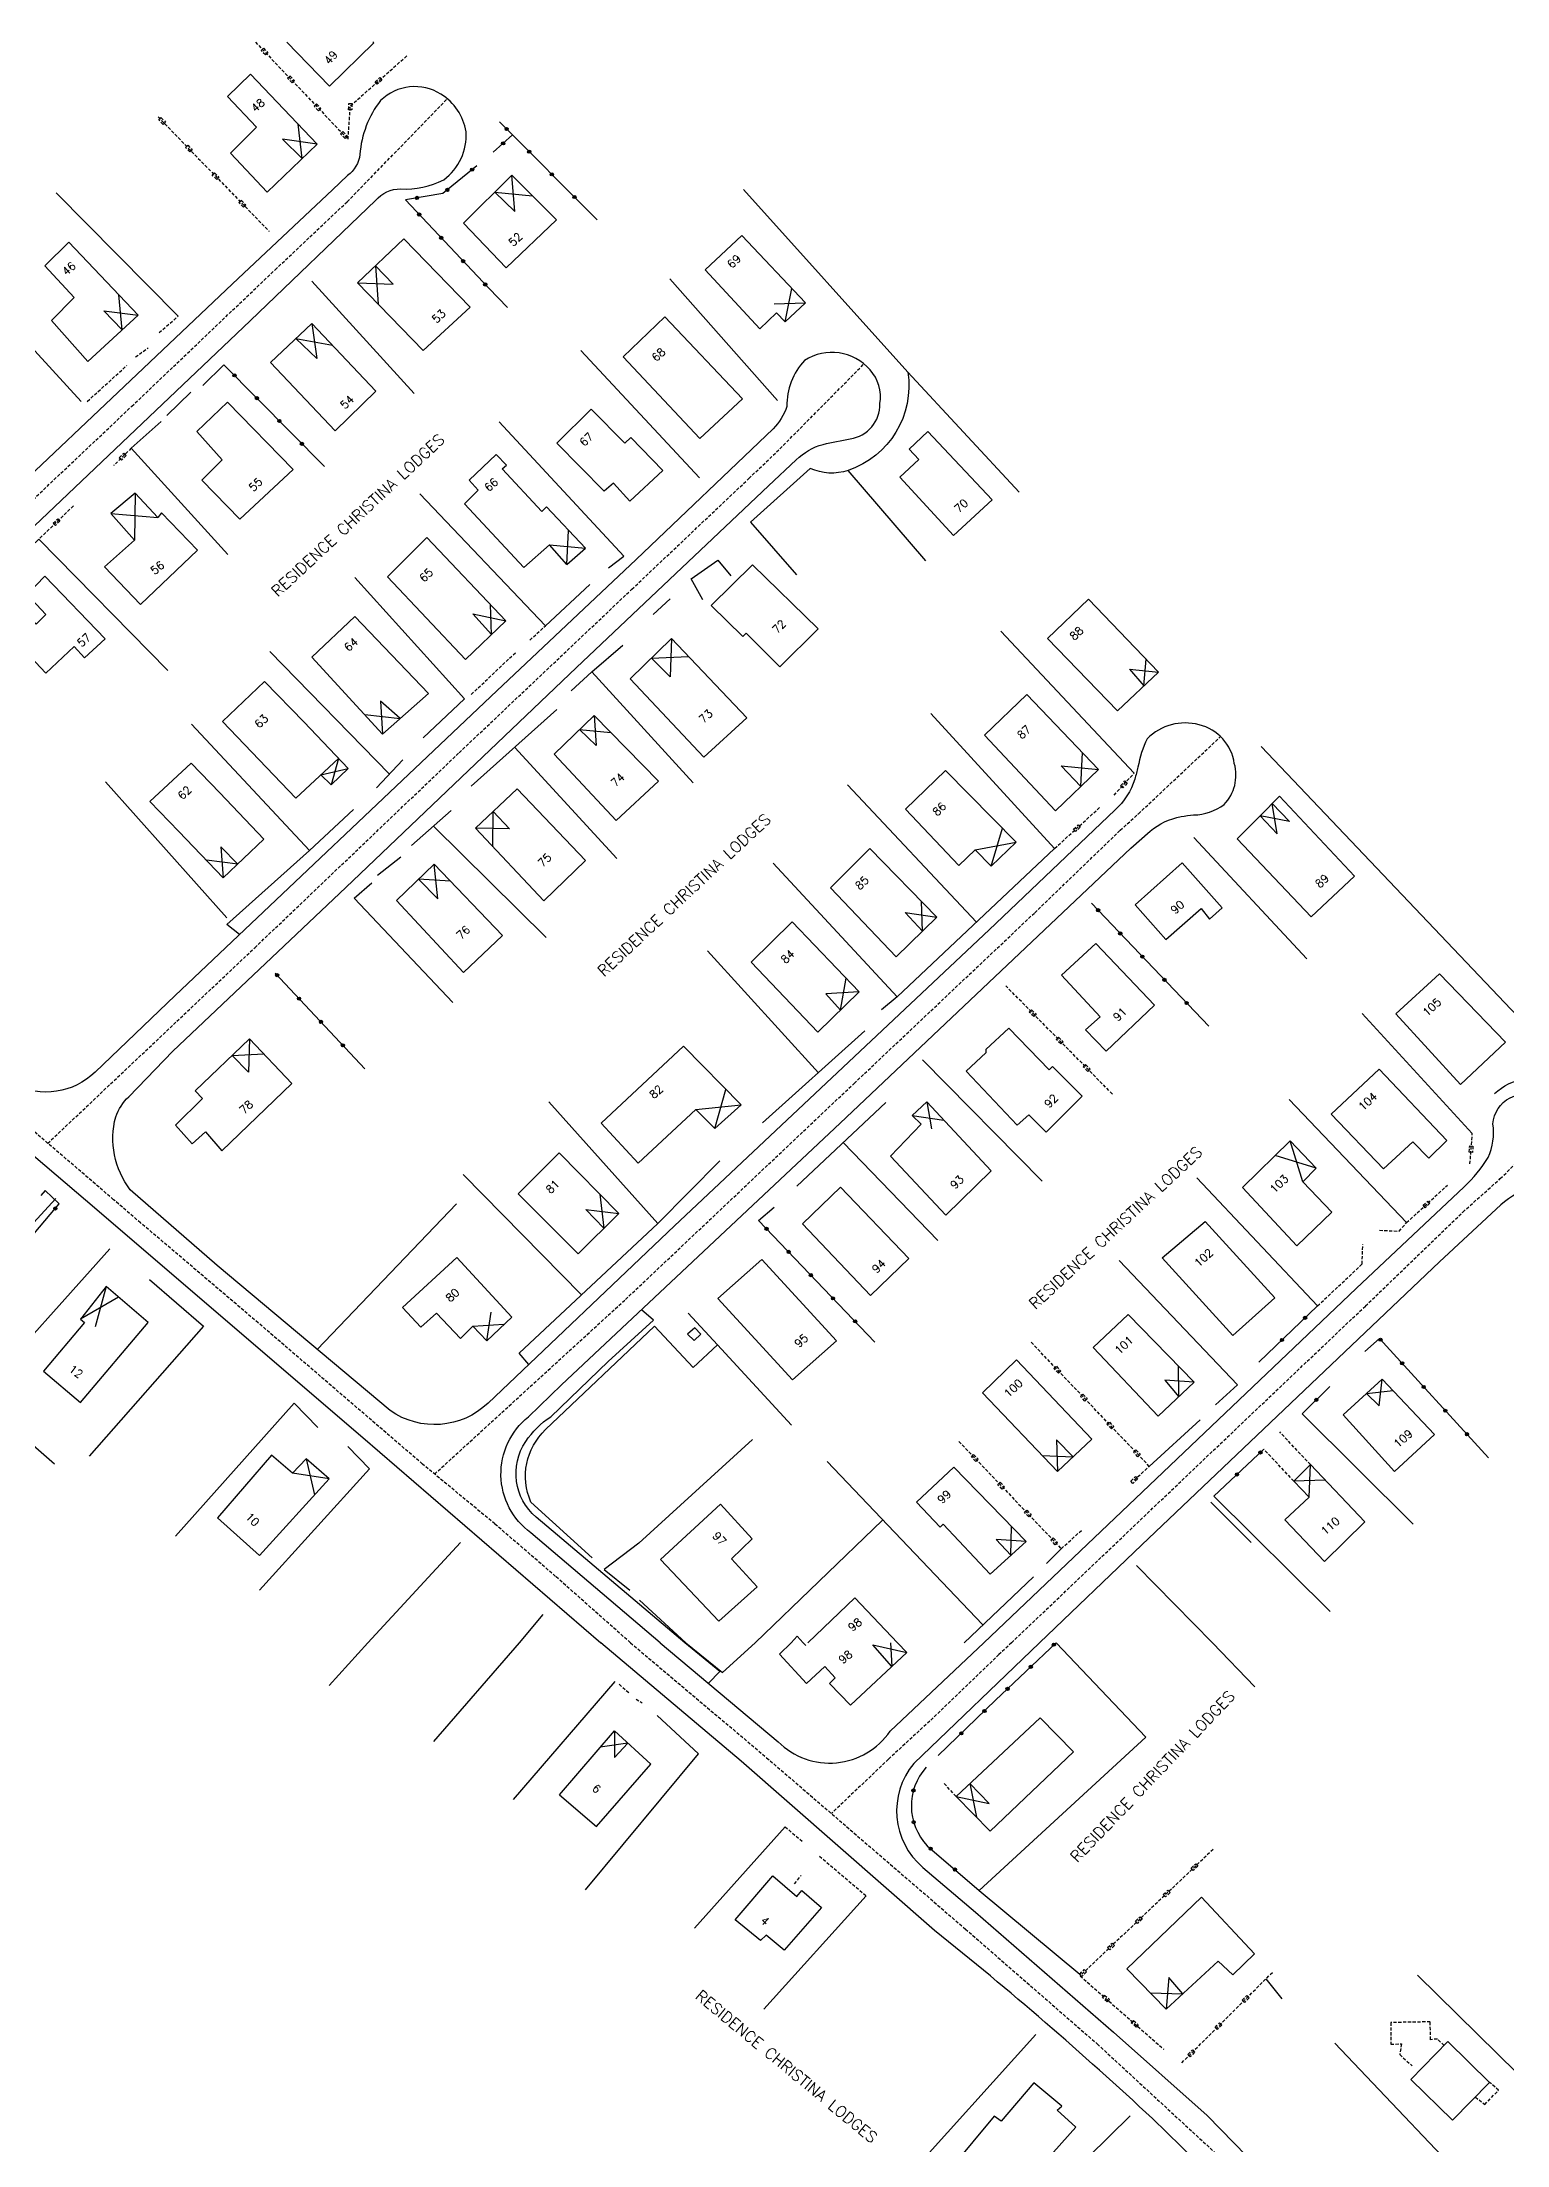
# Model space of a CAD drawing. Header units: millimetres. Extents: x 123000 to 124000, y 124000 to 125000.
# Drawn here: x 123600.3 to 123829, y 124671.6 to 125000 of the extents above; entities that cross this region are included whole.
import ezdxf
from ezdxf.enums import TextEntityAlignment as Align

# ---------------------------------------------------------------- set-up
doc = ezdxf.new("R2010")
doc.units = ezdxf.units.MM
doc.linetypes.add('DASHED', pattern=[0.75, 0.5, -0.25])
for name, color, linetype in [('w0001', 6, 'DASHED'), ('w0008', 7, 'CONTINUOUS'), ('w0100', 7, 'CONTINUOUS'), ('w0112', 1, 'DASHED'), ('W0310', 3, 'CONTINUOUS'), ('w0322', 7, 'CONTINUOUS'), ('w0989', 7, 'CONTINUOUS'), ('w0991', 7, 'CONTINUOUS')]:
    doc.layers.add(name, color=color, linetype=linetype)
doc.styles.get("Standard").update_dxf_attribs({"font": 'romans.shx', "width": 0.85})

msp = doc.modelspace()

# ---------------------------------------------------------------- linework, layer by layer
at = {"layer": 'w0001'}
for points in [[(123544.25, 124876.65), (123585.3, 124915.66), (123614.34, 124943.11), (123636.7, 124964.43), (123647.97, 124975.05), (123663.6, 124991.14)], [(123601.23, 124828.01), (123633.53, 124858.54), (123665.44, 124889.01), (123692.4, 124914.54), (123710.66, 124931.83), (123715.51, 124936.47), (123728.63, 124949.73)], [(123692.17, 124750), (123680.49, 124760.37), (123671.02, 124768.55), (123659.71, 124777.91), (123634.09, 124799.94), (123615.71, 124815.58), (123611.5, 124819.2), (123579.95, 124846.27), (123552.1, 124869.97), (123524.93, 124893.1), (123511.24, 124905.31), (123500, 124914.31)], [(123661.6, 124776.34), (123691.4, 124803.61), (123727.08, 124837.35), (123755.28, 124864.01), (123768.62, 124876.89), (123771.47, 124879.47), (123784.3, 124891.52)], [(123827.96, 124822.49), (123839.09, 124833.41)], [(123751.66, 124750), (123761.98, 124759.84), (123782.61, 124779.5), (123806.91, 124802.6), (123822.11, 124817.27), (123827.96, 124822.49)], [(123692.17, 124750), (123695.01, 124747.61), (123713.43, 124732.05), (123744.46, 124705.29), (123765.05, 124687.33), (123784.16, 124669.68), (123807.3, 124646.63), (123814.94, 124639.43)], [(123751.66, 124750), (123749.7, 124748.14), (123738.89, 124737.76), (123732.44, 124731.8), (123723.55, 124723.32)]]:
    msp.add_lwpolyline(points, dxfattribs=at)
at = {"layer": 'w0008'}
for points in [[(123630.08, 124962.23), (123579.39, 124914.26), (123551.13, 124887.64, -0.339452), (123536.01, 124887.59), (123530.88, 124892), (123514.42, 124905.79, -0.242707), (123507.58, 124917.22, -0.230848), (123510.49, 124923.9), (123533.05, 124956.22), (123564.86, 125000)], [(123608.61, 124839.1, -0.318443), (123595.95, 124837.2, -0.096982), (123591.71, 124840.2), (123572.72, 124856.08), (123560.85, 124866.16, -0.393112), (123558.51, 124885.93), (123592.75, 124918.41), (123632.81, 124956.46), (123652.44, 124975.28, -0.236722), (123656.3, 124977.06, 0.131434), (123663.03, 124978.49, 0.256132), (123666.52, 124986, 0.214267), (123662.6, 124991.87, 0.346481), (123653.18, 124990.86, 0.149148), (123649.95, 124982.46, -0.206482), (123648.02, 124979.14), (123645.69, 124976.93), (123630.08, 124962.23)], [(123611.83, 124832.13, -0.114597), (123613.87, 124835.28), (123620.77, 124842.37), (123647.74, 124867.96), (123683.78, 124902.3), (123713.74, 124930.68), (123718.07, 124934.74, -0.131908), (123722.24, 124937.17, -0.020517), (123726.5, 124938.02, 0.37608), (123731.11, 124943.53, 0.227866), (123729.58, 124948.82, 0.369673), (123719.36, 124950.28, 0.193603), (123716.6, 124943.08, -0.118052), (123714.44, 124939.61)], [(123780.08, 124879.29, 0.151255), (123784.84, 124880.9, 0.265553), (123786.44, 124887.32, 0.306118), (123780.95, 124893.37, 0.270736), (123772.84, 124891.19, 0.065494), (123771.39, 124886.76, 0.045821)], [(123771.39, 124886.76, -0.010463), (123770.91, 124884.89, -0.135454), (123767.79, 124880.03)], [(123696.83, 124750), (123676.65, 124767.16, -0.495243), (123676.26, 124785.27), (123681.43, 124790.28), (123724.92, 124831.16), (123770.29, 124874.12), (123773.28, 124876.73, -0.133367), (123778.14, 124879.02, -0.03118), (123780.08, 124879.29, 0.034841)], [(123747.32, 124750), (123805.46, 124805.35), (123822.3, 124821.21, 0.073296), (123826.04, 124825.81, 0.144164), (123826.81, 124831.02, -0.262086), (123829.47, 124835.11, -0.17772), (123835.71, 124835.62, -0.238796), (123840.88, 124830.3, -0.243439), (123839.6, 124824.02, -0.262714), (123837.04, 124821.87, -0.01233), (123833.26, 124821.36, 0.096971), (123828.03, 124818.37), (123818.46, 124809.48), (123771.98, 124765.3), (123756.04, 124750)], [(123669.97, 124787.42, -0.35635), (123654.65, 124786.25), (123627.67, 124808.93), (123614.09, 124820.75, -0.229633), (123611.83, 124832.13, -0.259702)], [(123700.65, 124750), (123680.78, 124766.81), (123677.47, 124769.62, -0.382517), (123675.83, 124781.42, -0.099463), (123679.75, 124785.3), (123688.72, 124793.92), (123695.8, 124800.39), (123693.9, 124802)], [(123709.19, 124539.1), (123738.55, 124568.71), (123802.45, 124632.35, 0.275899), (123804.62, 124643.54, 0.084796), (123801.88, 124647.92), (123789.32, 124660.39), (123773.67, 124675.67, 0.018553), (123739.66, 124705.07), (123709.44, 124731.49), (123687.53, 124750)], [(123696.83, 124750), (123715.24, 124734.52, 0.469826), (123732.7, 124736.18), (123747.32, 124750)], [(123756.04, 124750), (123736.42, 124731.15, 0.413769), (123737.84, 124714.9), (123746.04, 124707.9), (123767.58, 124689.19), (123782.19, 124676.14), (123798.74, 124659.21), (123805.99, 124652.09, 0.399994), (123824.05, 124652.92), (123852.74, 124680.79), (123881.76, 124710.19), (123922.11, 124750)]]:
    msp.add_lwpolyline(points, format="xyb", dxfattribs=at)
for points in [[(123714.44, 124939.61), (123693.08, 124919.17), (123671.32, 124898.66), (123621.1, 124851.1), (123608.61, 124839.1)], [(123500, 124910.39), (123544.68, 124872.37), (123607.14, 124819.17), (123650.41, 124782.03), (123687.53, 124750)], [(123767.79, 124880.03), (123748.17, 124861.36), (123699.07, 124815.11), (123669.97, 124787.42)], [(123631.14, 124860.61), (123629.18, 124862.16), (123642.08, 124873.71)], [(123733.83, 124850.86), (123758.39, 124874.05)], [(123676.31, 124793.45), (123674.8, 124795.25), (123696.44, 124815.48)], [(123704.36, 124743.67), (123706.11, 124745.51), (123700.65, 124750)], [(123746.62, 124711.31), (123762.3, 124698.25)]]:
    msp.add_lwpolyline(points, dxfattribs=at)
at = {"layer": 'w0100'}
for points in [[(123638.54, 125000), (123645.19, 124993.13), (123652.12, 124999.86), (123651.98, 125000)], [(123643.28, 124984.06), (123632.89, 124995.01), (123629.3, 124991.48), (123633.83, 124986.7), (123629.74, 124982.67), (123635.47, 124976.57), (123643.28, 124984.06), (123637.86, 124984.81), (123640.93, 124981.81), (123640.33, 124987.16)], [(123672.78, 124964.72), (123680.66, 124972.23), (123673.67, 124979.22), (123666.14, 124971.7), (123672.78, 124964.72)], [(123674.11, 124973.56), (123671.01, 124976.57), (123676.9, 124975.99)], [(123674.11, 124973.56), (123673.67, 124979.22)], [(123607.5, 124950.11), (123615.33, 124957.37), (123604.52, 124968.77), (123600.79, 124965.03), (123605.33, 124960.09), (123601.8, 124956.51), (123607.5, 124950.11)], [(123659.82, 124951.85), (123667.17, 124958.57), (123656.81, 124969.28), (123649.55, 124962.38), (123659.82, 124951.85)], [(123714.99, 124957.71), (123712.35, 124955.21), (123703.85, 124964.42), (123709.56, 124969.79)], [(123719.51, 124959.27), (123709.56, 124969.79)], [(123649.55, 124962.38), (123655.13, 124962.2), (123652.36, 124965.05), (123652.78, 124959.06)], [(123612.84, 124955.06), (123612.33, 124960.53)], [(123716.34, 124956.28), (123717.37, 124961.53)], [(123612.84, 124955.06), (123609.97, 124958.02), (123615.33, 124957.37)], [(123691.04, 124950.85), (123697.52, 124957.1)], [(123709.65, 124944.26), (123697.52, 124957.1)], [(123714.6, 124959.09), (123719.51, 124959.27)], [(123716.34, 124956.28), (123714.99, 124957.71)], [(123716.34, 124956.28), (123719.51, 124959.27)], [(123646.08, 124939.26), (123652.45, 124945.45), (123642.45, 124956.06), (123635.99, 124949.96), (123646.08, 124939.26)], [(123642.45, 124956.06), (123643.25, 124950.58), (123639.94, 124953.7), (123645.67, 124952.65)], [(123703, 124938.1), (123691.04, 124950.85)], [(123631.2, 124925.46), (123639.53, 124933.25), (123629.26, 124943.77), (123624.48, 124939.17), (123628.46, 124934.75), (123625.27, 124931.57), (123631.2, 124925.46)], [(123703, 124938.1), (123709.65, 124944.26)], [(123689.51, 124931.09), (123688.1, 124929.84), (123680.69, 124937.35), (123686.03, 124942.68), (123691.32, 124937.35), (123692.24, 124938.22)], [(123697.24, 124933.1), (123692.24, 124938.22)], [(123679.06, 124927.41), (123678.32, 124926.7), (123672.17, 124933.35), (123672.84, 124933.93), (123671.22, 124935.57), (123666.98, 124931.56), (123668.43, 124930.01), (123666.26, 124927.9), (123675.54, 124917.96), (123679.56, 124921.48), (123685.15, 124920.93)], [(123692.1, 124928.3), (123689.51, 124931.09)], [(123692.1, 124928.3), (123697.24, 124933.1)], [(123615.68, 124912.14), (123624.62, 124920.63), (123618.96, 124926.46), (123618.43, 124925.76), (123614.88, 124929.56), (123611.08, 124926.38), (123614.77, 124922.21), (123610.07, 124918.04), (123615.68, 124912.14)], [(123614.88, 124929.56), (123614.77, 124922.21)], [(123685.15, 124920.93), (123679.06, 124927.41)], [(123611.08, 124926.38), (123618.43, 124925.76)], [(123654.24, 124916.48), (123660.41, 124922.64)], [(123672.72, 124909.6), (123660.41, 124922.64)], [(123682.27, 124918.4), (123679.56, 124921.48)], [(123682.27, 124918.4), (123682.53, 124923.72)], [(123682.27, 124918.4), (123685.15, 124920.93)], [(123710.25, 124907.68), (123709.7, 124907.14), (123704.79, 124911.98), (123711.24, 124918.34)], [(123721.46, 124908.36), (123711.24, 124918.34)], [(123610.19, 124906.77), (123600.77, 124916.56), (123598.01, 124913.72), (123600.94, 124910.58), (123599.41, 124909.06), (123598.01, 124910.29), (123595.25, 124907.49), (123600.94, 124901.42), (123605.35, 124905.62), (123606.96, 124903.8), (123610.19, 124906.77)], [(123666.41, 124903.57), (123654.24, 124916.48)], [(123670.47, 124907.45), (123670.32, 124912.14)], [(123757.29, 124906.87), (123763.67, 124912.99)], [(123774.59, 124901.6), (123763.67, 124912.99)], [(123642.43, 124903.95), (123649.16, 124910.29)], [(123660.63, 124898.27), (123649.16, 124910.29)], [(123666.41, 124903.57), (123672.72, 124909.6)], [(123670.47, 124907.45), (123667.57, 124910.72), (123672.72, 124909.6)], [(123715.48, 124902.44), (123710.25, 124907.68)], [(123715.48, 124902.44), (123721.46, 124908.36)], [(123692.13, 124900.54), (123698.61, 124906.82), (123698.36, 124900.87), (123695.49, 124903.79), (123701.26, 124904.03)], [(123710.34, 124894.47), (123698.61, 124906.82)], [(123768.18, 124895.56), (123757.29, 124906.87)], [(123653.5, 124891.9), (123642.43, 124903.95)], [(123768.18, 124895.56), (123774.59, 124901.6)], [(123770.06, 124902.05), (123772.33, 124899.47), (123772.66, 124903.61)], [(123770.06, 124902.05), (123774.59, 124901.6)], [(123641.25, 124893.79), (123635.05, 124900.15), (123628.52, 124893.88), (123639.93, 124881.91), (123646.63, 124888.12), (123645.46, 124884)], [(123653.5, 124891.9), (123660.63, 124898.27)], [(123703.62, 124888.29), (123692.13, 124900.54)], [(123754.03, 124898.12), (123747.43, 124891.75)], [(123765.23, 124886.41), (123754.03, 124898.12)], [(123650.7, 124894.95), (123656.24, 124894.35)], [(123656.24, 124894.35), (123653.18, 124897.04), (123653.5, 124891.9)], [(123680.25, 124888.79), (123686.53, 124894.84), (123686.81, 124890.12), (123684.21, 124892.61), (123689.13, 124892.16)], [(123696.56, 124884.54), (123686.53, 124894.84)], [(123703.62, 124888.29), (123710.34, 124894.47)], [(123648.13, 124886.53), (123641.25, 124893.79)], [(123758.53, 124879.93), (123747.43, 124891.75)], [(123689.95, 124878.4), (123680.25, 124888.79)], [(123762.48, 124883.75), (123762.72, 124889.03)], [(123621.71, 124876.72), (123617.17, 124881.38), (123623.63, 124887.39), (123628.08, 124882.74)], [(123643.86, 124885.56), (123648.13, 124886.53)], [(123645.46, 124884), (123643.86, 124885.56)], [(123645.46, 124884), (123648.13, 124886.53)], [(123689.95, 124878.4), (123696.56, 124884.54)], [(123741.35, 124886.24), (123735.09, 124880.18), (123743.44, 124871.37), (123746, 124873.84), (123752.41, 124875.06)], [(123752.41, 124875.06), (123741.35, 124886.24)], [(123758.53, 124879.93), (123765.23, 124886.41)], [(123762.48, 124883.75), (123759.4, 124886.95), (123765.23, 124886.41)], [(123634.95, 124875.48), (123628.08, 124882.74)], [(123667.99, 124877.21), (123674.52, 124883.38)], [(123685.18, 124872.17), (123674.52, 124883.38)], [(123793.47, 124882.22), (123790.46, 124879.17), (123793.12, 124876.34), (123792.33, 124881.07), (123795.05, 124878.27), (123790.46, 124879.17), (123786.87, 124875.54)], [(123805.21, 124869.72), (123793.47, 124882.22)], [(123670.7, 124874.33), (123670.76, 124879.83), (123673.31, 124877.14), (123667.99, 124877.21)], [(123628.58, 124869.45), (123621.71, 124876.72)], [(123628.58, 124869.45), (123634.95, 124875.48)], [(123678.67, 124865.85), (123667.99, 124877.21)], [(123748.48, 124871.27), (123750.25, 124877.24)], [(123748.48, 124871.27), (123752.41, 124875.06)], [(123798.42, 124863.35), (123786.87, 124875.54)], [(123630.87, 124871.62), (123625.98, 124872.2)], [(123630.87, 124871.62), (123628.26, 124874.29), (123628.58, 124869.45)], [(123666.11, 124854.67), (123672.23, 124860.44), (123661.55, 124871.6), (123655.68, 124865.93), (123666.11, 124854.67)], [(123659.11, 124869.25), (123662.13, 124866.2), (123661.55, 124871.6)], [(123678.67, 124865.85), (123685.18, 124872.17)], [(123723.4, 124867.9), (123729.55, 124874.05)], [(123740.01, 124863.3), (123729.55, 124874.05)], [(123748.48, 124871.27), (123746, 124873.84)], [(123770.94, 124865.27), (123778.3, 124871.81), (123784.54, 124864.8), (123782.56, 124863.01)], [(123664.1, 124868.94), (123659.11, 124869.25)], [(123798.42, 124863.35), (123805.21, 124869.72)], [(123733.67, 124857.11), (123723.4, 124867.9)], [(123737.77, 124861.12), (123737.62, 124865.75)], [(123775.76, 124859.84), (123770.94, 124865.27)], [(123717.42, 124862.59), (123711.01, 124856.27)], [(123727.89, 124851.68), (123717.42, 124862.59)], [(123733.67, 124857.11), (123740.01, 124863.3)], [(123737.77, 124861.12), (123735.05, 124864.04), (123740.01, 124863.3)], [(123775.76, 124859.84), (123781.25, 124864.7)], [(123781.25, 124864.7), (123782.56, 124863.01)], [(123763.2, 124845.75), (123765.51, 124847.77), (123759.45, 124854.25), (123764.84, 124859.2)], [(123773.97, 124849.56), (123764.84, 124859.2)], [(123721.41, 124845.35), (123711.01, 124856.27)], [(123721.41, 124845.35), (123727.89, 124851.68)], [(123722.69, 124851.33), (123724.96, 124848.82), (123725.83, 124853.82)], [(123727.89, 124851.68), (123722.69, 124851.33)], [(123811.64, 124848.24), (123818.47, 124854.47)], [(123828.76, 124843.78), (123818.47, 124854.47)], [(123766.42, 124842.37), (123773.97, 124849.56)], [(123758.05, 124840), (123757.53, 124839.46), (123751.24, 124845.98), (123747.67, 124842.68), (123747.64, 124842.11), (123744.6, 124839.26), (123752.54, 124830.83), (123754.37, 124832.43)], [(123766.42, 124842.37), (123763.2, 124845.75)], [(123821.72, 124837.21), (123811.64, 124848.24)], [(123628.4, 124826.83), (123639.3, 124837.35), (123632.71, 124844.31), (123624.22, 124836.21), (123625.36, 124835), (123621.17, 124830.82), (123623.77, 124827.91), (123625.86, 124829.81), (123628.4, 124826.83)], [(123632.71, 124844.31), (123632.58, 124839.12), (123629.99, 124841.71), (123634.93, 124841.97)], [(123705.37, 124830.34), (123709.44, 124834.01), (123700.44, 124843.17), (123687.59, 124831.13)], [(123821.72, 124837.21), (123828.76, 124843.78)], [(123762.69, 124835.36), (123758.05, 124840)], [(123814.28, 124828.23), (123809.7, 124824.02), (123801.53, 124832.55), (123809.03, 124839.6)], [(123819.62, 124828.46), (123809.03, 124839.6)], [(123705.37, 124830.34), (123707.08, 124836.41)], [(123757.06, 124829.74), (123762.69, 124835.36)], [(123693.4, 124824.91), (123702.36, 124833.28)], [(123702.36, 124833.28), (123709.44, 124834.01)], [(123702.36, 124833.28), (123705.37, 124830.34)], [(123732.76, 124825.99), (123737.56, 124830.98), (123736.16, 124832.32), (123738.43, 124834.48), (123739.18, 124830.24)], [(123736.16, 124832.32), (123741.09, 124831.6)], [(123748.48, 124823.68), (123738.43, 124834.48)], [(123757.06, 124829.74), (123754.37, 124832.43)], [(123693.4, 124824.91), (123687.59, 124831.13)], [(123674.63, 124820.13), (123681.07, 124826.49)], [(123690.34, 124817.05), (123681.07, 124826.49)], [(123741.41, 124816.76), (123732.76, 124825.99)], [(123787.72, 124821.11), (123795.17, 124828.37), (123799.19, 124824.13), (123797.13, 124821.98), (123795.17, 124828.37)], [(123799.19, 124824.13), (123792.82, 124826.08)], [(123816.82, 124825.69), (123814.28, 124828.23)], [(123816.82, 124825.69), (123819.62, 124828.46)], [(123741.41, 124816.76), (123748.48, 124823.68)], [(123684, 124810.72), (123674.63, 124820.13)], [(123687.38, 124820.06), (123688.01, 124814.73), (123685.21, 124817.68), (123690.34, 124817.05)], [(123719.02, 124815.41), (123724.97, 124821.15)], [(123735.62, 124810), (123724.97, 124821.15)], [(123796.17, 124812.01), (123787.72, 124821.11)], [(123801.65, 124817.26), (123797.13, 124821.98)], [(123684, 124810.72), (123690.34, 124817.05)], [(123775.15, 124810.1), (123781.9, 124815.81)], [(123792.76, 124803.86), (123781.9, 124815.81)], [(123796.17, 124812.01), (123801.65, 124817.26)], [(123729.65, 124804.24), (123719.02, 124815.41)], [(123656.62, 124802.34), (123665.06, 124810.15), (123673.64, 124800.87), (123669.74, 124797.15), (123667.56, 124799.44), (123665.64, 124797.52), (123661.89, 124801.49), (123659.48, 124799.31), (123656.62, 124802.34)], [(123705.81, 124803.78), (123712.71, 124809.87)], [(123724.35, 124797.15), (123712.71, 124809.87)], [(123729.65, 124804.24), (123735.62, 124810)], [(123786.18, 124797.98), (123775.15, 124810.1)], [(123610.35, 124805.62), (123606.31, 124800.54), (123606.96, 124800), (123600.54, 124792.39), (123606.36, 124787.51)], [(123612.25, 124803.99), (123606.31, 124800.54)], [(123606.36, 124787.51), (123616.92, 124800), (123610.35, 124805.62), (123608.6, 124799.35)], [(123717.49, 124791.05), (123705.81, 124803.78)], [(123786.18, 124797.98), (123792.76, 124803.86)], [(123667.56, 124799.44), (123672.4, 124799.74)], [(123669.74, 124797.15), (123670.42, 124801.63)], [(123701.09, 124798.21), (123702.13, 124797.23), (123703.16, 124798.21), (123702.24, 124799.19), (123701.09, 124798.21)], [(123764.43, 124796.13), (123769.85, 124801.25)], [(123780.16, 124790.69), (123769.85, 124801.25)], [(123717.49, 124791.05), (123724.35, 124797.15)], [(123774.56, 124785.38), (123764.43, 124796.13)], [(123747.11, 124789.04), (123752.46, 124794.16)], [(123764.22, 124781.77), (123752.46, 124794.16)], [(123780.16, 124790.69), (123775.57, 124791.01), (123777.78, 124788.43), (123777.73, 124793.17)], [(123774.56, 124785.38), (123780.16, 124790.69)], [(123811.45, 124776.76), (123817.67, 124782.54), (123809.54, 124791.17), (123803.45, 124785.6), (123811.45, 124776.76)], [(123809.07, 124787.01), (123807.09, 124788.93), (123811.21, 124789.4)], [(123809.07, 124787.01), (123809.54, 124791.17)], [(123758.85, 124776.76), (123747.11, 124789.04)], [(123761.28, 124779.03), (123758.69, 124781.7), (123758.85, 124776.76)], [(123758.85, 124776.76), (123764.22, 124781.77)], [(123634.27, 124763.63), (123645.16, 124775.61), (123641.56, 124778.7), (123639.41, 124776.5), (123636.16, 124779.3), (123627.72, 124769.52), (123634.27, 124763.63)], [(123645.16, 124775.61), (123639.41, 124776.5)], [(123641.56, 124778.7), (123642.88, 124773.1)], [(123740.97, 124768.5), (123740.52, 124768.04), (123736.82, 124771.93), (123742.65, 124777.44)], [(123753.93, 124765.83), (123742.65, 124777.44)], [(123756.47, 124779.26), (123761.28, 124779.03)], [(123800.49, 124762.7), (123806.82, 124768.89), (123798.31, 124777.83), (123795.73, 124775.26), (123798.13, 124772.73), (123798.31, 124777.83)], [(123800.63, 124775.4), (123795.73, 124775.26)], [(123696.89, 124763.02), (123706.22, 124771.65)], [(123706.22, 124771.65), (123711.16, 124766.24), (123707.94, 124763.08), (123711.94, 124758.74)], [(123800.49, 124762.7), (123794.33, 124769.19), (123798.13, 124772.73)], [(123748.33, 124760.7), (123740.97, 124768.5)], [(123749.24, 124766.1), (123751.56, 124763.66), (123751.68, 124768.14)], [(123696.89, 124763.02), (123705.95, 124753.35)], [(123748.33, 124760.7), (123753.93, 124765.83)], [(123753.93, 124765.83), (123749.24, 124766.1)], [(123705.95, 124753.35), (123711.94, 124758.74)], [(123733.84, 124750), (123727.22, 124756.99), (123719.89, 124750)], [(123717.26, 124750), (123715.44, 124748.2), (123719.67, 124743.64), (123722.51, 124746.28), (123724.13, 124744.5), (123723.27, 124743.61), (123726.54, 124740.24), (123735.33, 124748.49), (123733.84, 124750)], [(123719.14, 124750), (123718.21, 124751.03), (123717.26, 124750)], [(123719.53, 124749.58), (123719.14, 124750)], [(123732.78, 124750), (123733, 124746.3), (123730.01, 124749.68), (123735.33, 124748.49)], [(123743.01, 124725.99), (123756.15, 124738.25)], [(123761.33, 124732.95), (123756.15, 124738.25)], [(123681.08, 124726.25), (123689.69, 124736.26)], [(123695.34, 124731.04), (123689.69, 124736.26), (123689.69, 124732.1), (123691.78, 124734.33), (123687.47, 124733.68)], [(123686.87, 124721.31), (123695.34, 124731.04)], [(123748.31, 124720.57), (123761.33, 124732.95)], [(123743.01, 124725.99), (123748.19, 124724.88), (123745.17, 124728.01), (123746.18, 124722.75)], [(123681.08, 124726.25), (123686.87, 124721.31)], [(123743.01, 124725.99), (123748.31, 124720.57)], [(123708.51, 124706.73), (123714.38, 124713.6), (123718.13, 124710.36), (123718.95, 124711.3), (123722, 124708.64), (123716.18, 124702), (123713.36, 124704.35), (123712.46, 124703.49), (123708.51, 124706.73)], [(123769.64, 124699.09), (123781.31, 124710.28), (123789.59, 124701.43), (123786.18, 124698.15), (123783.9, 124700.26), (123775.8, 124692.76), (123769.64, 124699.09)], [(123773.28, 124695.34), (123778.41, 124695.18), (123776.21, 124697.74), (123775.8, 124692.76)], [(123814.01, 124681.76), (123819.76, 124687.7)], [(123826.28, 124681.33), (123819.76, 124687.7)], [(123754.72, 124666.52), (123761.71, 124674.33), (123758.8, 124676.97), (123759.54, 124677.64), (123755.12, 124681.24), (123750.02, 124675.3), (123748.94, 124676.04), (123742.3, 124668.04), (123748.59, 124662.71), (123753.02, 124664.22), (123751.24, 124668.5), (123752.07, 124669.25), (123754.72, 124666.52)], [(123820.51, 124675.42), (123814.01, 124681.76)], [(123820.51, 124675.42), (123826.28, 124681.33)]]:
    msp.add_lwpolyline(points, dxfattribs=at)
msp.add_lwpolyline([(123742.62, 124922.94), (123748.64, 124928.5), (123738.58, 124939.17), (123735.69, 124936.44), (123737.21, 124934.82), (123734.22, 124932.04)], close=True, dxfattribs=at)
at = {"layer": 'w0112'}
for p, q in [((123634.53, 124998.7), (123634.89, 124999.05)), ((123635.22, 124997.98), (123634.53, 124998.7)), ((123634.89, 124999.05), (123635.58, 124998.32)), ((123635.58, 124998.32), (123635.22, 124997.98)), ((123638.67, 124994.35), (123639.03, 124994.7)), ((123639.36, 124993.63), (123638.67, 124994.35)), ((123639.03, 124994.7), (123639.72, 124993.98)), ((123639.72, 124993.98), (123639.36, 124993.63)), ((123652.31, 124993.78), (123653.06, 124994.45)), ((123652.65, 124993.41), (123652.31, 124993.78)), ((123653.39, 124994.07), (123652.65, 124993.41)), ((123653.06, 124994.45), (123653.39, 124994.07)), ((123642.8, 124990.01), (123643.17, 124990.35)), ((123643.49, 124989.28), (123642.8, 124990.01)), ((123643.17, 124990.35), (123643.85, 124989.63)), ((123643.85, 124989.63), (123643.49, 124989.28)), ((123648.17, 124989.43), (123648.24, 124990.42)), ((123648.24, 124990.42), (123648.74, 124990.39)), ((123648.74, 124990.39), (123648.67, 124989.39)), ((123618.54, 124987.86), (123618.9, 124988.21)), ((123619.24, 124987.14), (123618.54, 124987.86)), ((123618.9, 124988.21), (123619.6, 124987.49)), ((123619.6, 124987.49), (123619.24, 124987.14)), ((123648.67, 124989.39), (123648.17, 124989.43)), ((123622.72, 124983.55), (123623.08, 124983.9)), ((123623.41, 124982.83), (123622.72, 124983.55)), ((123623.08, 124983.9), (123623.77, 124983.18)), ((123623.77, 124983.18), (123623.41, 124982.83)), ((123646.94, 124985.66), (123647.3, 124986.01)), ((123647.63, 124984.94), (123646.94, 124985.66)), ((123647.3, 124986.01), (123647.99, 124985.28)), ((123647.99, 124985.28), (123647.63, 124984.94)), ((123626.89, 124979.24), (123627.25, 124979.59)), ((123627.59, 124978.52), (123626.89, 124979.24)), ((123627.25, 124979.59), (123627.95, 124978.87)), ((123627.95, 124978.87), (123627.59, 124978.52)), ((123631.07, 124974.93), (123631.43, 124975.28)), ((123631.77, 124974.22), (123631.07, 124974.93)), ((123631.43, 124975.28), (123632.13, 124974.56)), ((123632.13, 124974.56), (123631.77, 124974.22)), ((123612.39, 124935.07), (123613.1, 124935.77)), ((123612.74, 124934.71), (123612.39, 124935.07)), ((123613.45, 124935.42), (123612.74, 124934.71)), ((123613.1, 124935.77), (123613.45, 124935.42)), ((123602.06, 124924.85), (123602.78, 124925.54)), ((123602.41, 124924.49), (123602.06, 124924.85)), ((123603.13, 124925.18), (123602.41, 124924.49)), ((123602.78, 124925.54), (123603.13, 124925.18)), ((123768.68, 124883.85), (123769.35, 124884.59)), ((123769.35, 124884.59), (123769.72, 124884.26)), ((123769.05, 124883.52), (123768.68, 124883.85)), ((123769.72, 124884.26), (123769.05, 124883.52)), ((123761.33, 124877.06), (123762.07, 124877.74)), ((123761.66, 124876.69), (123761.33, 124877.06)), ((123762.4, 124877.37), (123761.66, 124876.69)), ((123762.07, 124877.74), (123762.4, 124877.37)), ((123754.44, 124848.5), (123754.8, 124848.85)), ((123755.15, 124847.79), (123754.44, 124848.5)), ((123754.8, 124848.85), (123755.5, 124848.14)), ((123755.5, 124848.14), (123755.15, 124847.79)), ((123758.65, 124844.23), (123759.01, 124844.58)), ((123759.36, 124843.52), (123758.65, 124844.23)), ((123759.01, 124844.58), (123759.71, 124843.87)), ((123759.71, 124843.87), (123759.36, 124843.52)), ((123762.86, 124839.95), (123763.22, 124840.3)), ((123763.57, 124839.24), (123762.86, 124839.95)), ((123763.22, 124840.3), (123763.92, 124839.59)), ((123763.92, 124839.59), (123763.57, 124839.24)), ((123823.12, 124826.62), (123823.19, 124827.61)), ((123823.61, 124826.58), (123823.12, 124826.62)), ((123823.19, 124827.61), (123823.69, 124827.57)), ((123823.69, 124827.57), (123823.61, 124826.58)), ((123815.91, 124818.32), (123816.64, 124818.99)), ((123816.64, 124818.99), (123816.98, 124818.63)), ((123816.25, 124817.95), (123815.91, 124818.32)), ((123816.98, 124818.63), (123816.25, 124817.95)), ((123758.29, 124792.82), (123758.66, 124793.17)), ((123758.98, 124792.1), (123758.29, 124792.82)), ((123758.66, 124793.17), (123759.34, 124792.44)), ((123759.34, 124792.44), (123758.98, 124792.1)), ((123762.43, 124788.47), (123762.79, 124788.82)), ((123763.12, 124787.75), (123762.43, 124788.47)), ((123762.79, 124788.82), (123763.48, 124788.1)), ((123763.48, 124788.1), (123763.12, 124787.75)), ((123766.56, 124784.13), (123766.93, 124784.47)), ((123767.25, 124783.4), (123766.56, 124784.13)), ((123766.93, 124784.47), (123767.62, 124783.75)), ((123767.62, 124783.75), (123767.25, 124783.4)), ((123745.39, 124779.06), (123745.75, 124779.4)), ((123745.75, 124779.4), (123746.44, 124778.68)), ((123770.7, 124779.78), (123771.06, 124780.13)), ((123771.39, 124779.06), (123770.7, 124779.78)), ((123771.06, 124780.13), (123771.75, 124779.4)), ((123771.75, 124779.4), (123771.39, 124779.06)), ((123746.08, 124778.33), (123745.39, 124779.06)), ((123746.44, 124778.68), (123746.08, 124778.33)), ((123749.53, 124774.71), (123749.89, 124775.06)), ((123750.22, 124773.99), (123749.53, 124774.71)), ((123749.89, 124775.06), (123750.58, 124774.33)), ((123750.58, 124774.33), (123750.22, 124773.99)), ((123770.27, 124775.26), (123771.02, 124775.94)), ((123770.61, 124774.89), (123770.27, 124775.26)), ((123771.35, 124775.56), (123770.61, 124774.89)), ((123771.02, 124775.94), (123771.35, 124775.56)), ((123753.67, 124770.37), (123754.03, 124770.71)), ((123754.36, 124769.64), (123753.67, 124770.37)), ((123754.03, 124770.71), (123754.72, 124769.99)), ((123754.72, 124769.99), (123754.36, 124769.64)), ((123757.81, 124766.02), (123758.17, 124766.37)), ((123758.17, 124766.37), (123758.86, 124765.64)), ((123758.49, 124765.3), (123757.81, 124766.02)), ((123758.86, 124765.64), (123758.49, 124765.3)), ((123779.69, 124714.79), (123780.41, 124715.48)), ((123780.03, 124714.43), (123779.69, 124714.79)), ((123780.76, 124715.12), (123780.03, 124714.43)), ((123780.41, 124715.48), (123780.76, 124715.12)), ((123775.34, 124710.66), (123776.07, 124711.35)), ((123775.69, 124710.3), (123775.34, 124710.66)), ((123776.41, 124710.98), (123775.69, 124710.3)), ((123776.07, 124711.35), (123776.41, 124710.98)), ((123770.99, 124706.52), (123771.72, 124707.21)), ((123771.72, 124707.21), (123772.06, 124706.85)), ((123771.34, 124706.16), (123770.99, 124706.52)), ((123772.06, 124706.85), (123771.34, 124706.16)), ((123766.64, 124702.39), (123767.37, 124703.08)), ((123766.99, 124702.03), (123766.64, 124702.39)), ((123767.71, 124702.72), (123766.99, 124702.03)), ((123767.37, 124703.08), (123767.71, 124702.72)), ((123762.3, 124698.25), (123763.02, 124698.94)), ((123762.64, 124697.89), (123762.3, 124698.25)), ((123763.37, 124698.58), (123762.64, 124697.89)), ((123763.02, 124698.94), (123763.37, 124698.58)), ((123765.85, 124694.58), (123766.18, 124694.96)), ((123766.6, 124693.92), (123765.85, 124694.58)), ((123766.18, 124694.96), (123766.93, 124694.3)), ((123766.93, 124694.3), (123766.6, 124693.92)), ((123787.67, 124694.17), (123788.38, 124694.88)), ((123788.03, 124693.82), (123787.67, 124694.17)), ((123788.73, 124694.53), (123788.03, 124693.82)), ((123788.38, 124694.88), (123788.73, 124694.53)), ((123770.36, 124690.62), (123770.69, 124691)), ((123770.69, 124691), (123771.44, 124690.34)), ((123771.11, 124689.97), (123770.36, 124690.62)), ((123771.44, 124690.34), (123771.11, 124689.97)), ((123783.43, 124689.93), (123784.14, 124690.64)), ((123783.78, 124689.58), (123783.43, 124689.93)), ((123784.49, 124690.29), (123783.78, 124689.58)), ((123784.14, 124690.64), (123784.49, 124690.29)), ((123779.18, 124685.69), (123779.89, 124686.4)), ((123779.54, 124685.34), (123779.18, 124685.69)), ((123780.24, 124686.05), (123779.54, 124685.34)), ((123779.89, 124686.4), (123780.24, 124686.05))]:
    msp.add_line(p, q, dxfattribs=at)
for points in [[(123633.64, 125000), (123648.09, 124984.82), (123648.47, 124990.04), (123657.35, 124997.91)], [(123618.46, 124988.3), (123635.77, 124970.44)], [(123618.62, 124954.62), (123621.57, 124957.18)], [(123614.91, 124950.82), (123616.91, 124952.24)], [(123607.4, 124943.88), (123613.58, 124949.49)], [(123614.26, 124936.58), (123611.51, 124933.84)], [(123605.23, 124927.56), (123599.82, 124922.34)], [(123676.47, 124906.59), (123678.9, 124908.83)], [(123667.32, 124898.1), (123674.23, 124904.63)], [(123767.67, 124882.37), (123770.8, 124885.83)], [(123758.39, 124874.05), (123765.53, 124880.55)], [(123767.4, 124835.7), (123750.76, 124852.6)], [(123823.22, 124824.78), (123823.59, 124829.53)], [(123813.33, 124815.62), (123819.72, 124821.48)], [(123809.1, 124814.43), (123812.15, 124814.28), (123813.33, 124815.62)], [(123799.43, 124802.61), (123806.4, 124809.14), (123806.48, 124812.18)], [(123770.79, 124775.4), (123773.17, 124777.55), (123754.68, 124796.98)], [(123798.31, 124777.83), (123793.52, 124782.93)], [(123743.46, 124781.44), (123759.43, 124764.68), (123762.69, 124767.65)], [(123795.73, 124775.26), (123791.05, 124780.21)], [(123690.4, 124743.52), (123692.09, 124742.04)], [(123693.08, 124741.2), (123694, 124740.63)], [(123743.01, 124725.99), (123741.16, 124728.02)], [(123716.32, 124721.25), (123718.96, 124719)], [(123783.13, 124717.72), (123762.36, 124697.97), (123775.41, 124686.53)], [(123721.68, 124716.67), (123728.98, 124710.47)], [(123717.8, 124712.33), (123718.81, 124713.65)], [(123778.22, 124684.38), (123792.45, 124698.59)], [(123819.18, 124687.11), (123818.14, 124688.11), (123817.07, 124688), (123817.02, 124690.79), (123810.85, 124690.68), (123810.85, 124687.3), (123812.52, 124687.35), (123812.26, 124685.68), (123814.19, 124683.91)], [(123824.06, 124679.05), (123825.52, 124677.89), (123827.7, 124680.12), (123826.28, 124681.33)]]:
    msp.add_lwpolyline(points, dxfattribs=at)
at = {"layer": 'W0310'}
for points in [[(123621.57, 124957.18), (123602.55, 124976.47)], [(123606.45, 124943.88), (123590.75, 124960.98)], [(123642.47, 124962.64), (123658.41, 124945.13)], [(123702.95, 124931.95), (123684.41, 124951.82)], [(123628.73, 124949.61), (123625.45, 124946.34)], [(123619.83, 124941.67), (123623.55, 124945.33)], [(123629.31, 124919.95), (123614.26, 124936.58), (123618.95, 124940.74)], [(123688.74, 124917.86), (123691.12, 124919.68), (123671.68, 124940.69)], [(123738.27, 124918.95), (123726.15, 124933.1)], [(123659.29, 124929.45), (123678.9, 124908.83), (123685.82, 124915.27)], [(123619.96, 124901.87), (123599.82, 124922.34), (123597.47, 124920.1)], [(123703.5, 124912.9), (123701.64, 124916.15), (123705.83, 124919.1), (123707.85, 124916.62)], [(123659.81, 124891.35), (123666.25, 124897.42), (123649.16, 124916.36)], [(123695.74, 124910.57), (123698.38, 124913.05)], [(123770.8, 124885.83), (123749.99, 124908)], [(123654.56, 124885.68), (123635.89, 124904.79)], [(123701.99, 124884.32), (123686.13, 124901.66), (123691.01, 124905.79)], [(123686.13, 124901.66), (123682.94, 124898.66)], [(123667.34, 124883.77), (123680.68, 124895.74)], [(123739.08, 124895.13), (123758.39, 124874.05)], [(123623.67, 124893.44), (123642.08, 124873.71), (123648.93, 124880.15)], [(123652.52, 124883.51), (123656.63, 124887.9)], [(123674.11, 124889.84), (123690.06, 124872.46)], [(123790.64, 124889.97), (123838.63, 124839.44)], [(123610.23, 124884.44), (123629.18, 124863.24)], [(123746.22, 124862.56), (123726.07, 124884.01)], [(123657.98, 124874.49), (123664.21, 124879.97)], [(123661.45, 124877.54), (123679.04, 124860.13)], [(123780.1, 124875.76), (123797.76, 124856.82)], [(123652.7, 124869.89), (123656.32, 124872.74)], [(123714.47, 124871.76), (123733.83, 124850.86), (123731.37, 124848.85)], [(123664.43, 124849.98), (123649.03, 124866.28), (123651.81, 124868.69)], [(123721.51, 124839.03), (123704.2, 124858.05)], [(123712.8, 124831.21), (123728.78, 124845.55)], [(123823.59, 124829.53), (123806.37, 124848.29)], [(123756.43, 124822.11), (123737.74, 124841.06)], [(123706.13, 124825.26), (123696.44, 124815.48), (123679.43, 124834.46)], [(123718.15, 124821.32), (123732.02, 124834.36)], [(123813.33, 124815.62), (123795, 124834.83)], [(123725.37, 124828.11), (123740.16, 124812.84)], [(123666.09, 124823.11), (123684.55, 124804.36)], [(123799.43, 124802.61), (123780.57, 124822.63)], [(123602.47, 124819.37), (123575.77, 124790.31), (123561.4, 124773.5)], [(123602.3, 124777.88), (123590.21, 124788.41), (123610.9, 124811.5)], [(123783.52, 124787.14), (123786.93, 124790.26), (123768.44, 124809.7)], [(123617.09, 124806.72), (123625.52, 124799.42), (123607.67, 124779.15)], [(123705.75, 124796.52), (123701.17, 124801.45)], [(123643.36, 124783.64), (123639.71, 124787.43), (123621.16, 124766.65)], [(123773.17, 124777.55), (123781.11, 124784.82)], [(123797.01, 124785.75), (123814.36, 124768.5)], [(123634.3, 124758.21), (123651.45, 124777.16), (123648.07, 124780.67)], [(123747.15, 124752.85), (123722.91, 124778.32)], [(123731.5, 124769.15), (123711.62, 124750)], [(123693.48, 124765.55), (123688.09, 124761.43), (123692.1, 124758.2)], [(123757.12, 124762.39), (123759.43, 124764.68)], [(123744.25, 124750), (123755.07, 124760.28)], [(123693.61, 124756.63), (123700.83, 124750)], [(123700.83, 124750), (123706.54, 124745.35), (123711.62, 124750)], [(123746.62, 124711.31), (123772.64, 124735.25), (123758.61, 124750)], [(123696.33, 124738.66), (123702.81, 124732.66)], [(123716.32, 124721.25), (123702.19, 124705.43)], [(123712.98, 124692.79), (123728.98, 124710.47)], [(123791.35, 124697.49), (123793.83, 124694.4)], [(123735, 124666.1), (123755.45, 124688.82)], [(123802.12, 124687.47), (123826.75, 124661.52), (123837.98, 124671.64)], [(123750.55, 124656.82), (123770.16, 124676.1)]]:
    msp.add_lwpolyline(points, dxfattribs=at)
for points in [[(123752.85, 124929.68), (123735.47, 124948.45, -0.36585), (123726.15, 124933.1, -0.190511), (123720.25, 124933.41), (123710.94, 124925.03), (123718.09, 124916.77)], [(123686.22, 124763.26), (123676.64, 124771.98, -0.317526), (123678.94, 124783.28), (123695.94, 124799.43), (123701.99, 124793), (123705.75, 124796.52), (123717.33, 124784)]]:
    msp.add_lwpolyline(points, format="xyb", dxfattribs=at)
at = {"layer": 'w0322'}
for points in [[(123671.76, 124987.52), (123686.97, 124972.26)], [(123673.76, 124985.51), (123670.77, 124982.79)], [(123668.2, 124980.66), (123662.89, 124976.33), (123657.04, 124975.36), (123670.06, 124961.56), (123672.98, 124958.55)], [(123628.73, 124949.61), (123644.4, 124933.69)], [(123764.12, 124865.51), (123782.44, 124846.31)], [(123636.73, 124854.57), (123650.71, 124839.66)], [(123561.33, 124769.15), (123603.02, 124818.54), (123600.81, 124820.62), (123600.14, 124819.85)], [(123730.31, 124796.97), (123712.19, 124815.95), (123714.63, 124818.04)], [(123799.43, 124802.61), (123790.28, 124793.82)], [(123806.83, 124795.51), (123809.09, 124797.52), (123826.12, 124778.87)], [(123801.34, 124790.02), (123797.01, 124785.75)], [(123791.05, 124780.21), (123783.22, 124772.87)], [(123758.61, 124750), (123749.17, 124741.01), (123740.23, 124732.38)]]:
    msp.add_lwpolyline(points, dxfattribs=at)
for points in [[(123827.07, 124835.79, -0.266568), (123836.9, 124837.82), (123838.63, 124839.44)], [(123738.36, 124730.58, 0.391877), (123738.51, 124718.28), (123746.62, 124711.31)]]:
    msp.add_lwpolyline(points, format="xyb", dxfattribs=at)
for centre, radius in [((123672.85, 124986.43), 0.25), ((123672.85, 124986.43), 0.15), ((123672.3, 124984.18), 0.25), ((123672.3, 124984.18), 0.15), ((123676.38, 124982.88), 0.25), ((123676.38, 124982.88), 0.15), ((123667.47, 124980.07), 0.25), ((123667.47, 124980.07), 0.15), ((123663.6, 124976.91), 0.25), ((123663.6, 124976.91), 0.15), ((123679.91, 124979.34), 0.25), ((123679.91, 124979.34), 0.15), ((123658.86, 124975.66), 0.25), ((123658.86, 124975.66), 0.15), ((123659.21, 124973.06), 0.25), ((123659.21, 124973.06), 0.15), ((123683.44, 124975.8), 0.25), ((123683.44, 124975.8), 0.15), ((123662.64, 124969.42), 0.25), ((123662.64, 124969.42), 0.15), ((123666.07, 124965.78), 0.25), ((123666.07, 124965.78), 0.15), ((123669.51, 124962.15), 0.25), ((123669.51, 124962.15), 0.15), ((123630.37, 124947.94), 0.25), ((123630.37, 124947.94), 0.15), ((123633.87, 124944.38), 0.25), ((123633.87, 124944.38), 0.15), ((123637.38, 124940.81), 0.25), ((123637.38, 124940.81), 0.15), ((123640.89, 124937.25), 0.25), ((123640.89, 124937.25), 0.15), ((123765.18, 124864.4), 0.25), ((123765.18, 124864.4), 0.15), ((123768.63, 124860.78), 0.25), ((123768.63, 124860.78), 0.15), ((123772.08, 124857.16), 0.25), ((123772.08, 124857.16), 0.15), ((123637.03, 124854.25), 0.25), ((123637.03, 124854.25), 0.15), ((123775.53, 124853.54), 0.25), ((123775.53, 124853.54), 0.15), ((123640.45, 124850.6), 0.25), ((123640.45, 124850.6), 0.15), ((123778.99, 124849.92), 0.25), ((123778.99, 124849.92), 0.15), ((123643.87, 124846.96), 0.25), ((123643.87, 124846.96), 0.15), ((123647.29, 124843.31), 0.25), ((123647.29, 124843.31), 0.15), ((123602.41, 124817.82), 0.25), ((123602.41, 124817.82), 0.15), ((123713.43, 124814.65), 0.25), ((123713.43, 124814.65), 0.15), ((123716.88, 124811.04), 0.25), ((123716.88, 124811.04), 0.15), ((123720.33, 124807.42), 0.25), ((123720.33, 124807.42), 0.15), ((123723.79, 124803.8), 0.25), ((123723.79, 124803.8), 0.15), ((123727.24, 124800.19), 0.25), ((123727.24, 124800.19), 0.15), ((123797.49, 124800.75), 0.25), ((123797.49, 124800.75), 0.15), ((123793.88, 124797.28), 0.25), ((123793.88, 124797.28), 0.15), ((123809.26, 124797.33), 0.25), ((123809.26, 124797.33), 0.15), ((123812.63, 124793.64), 0.25), ((123812.63, 124793.64), 0.15), ((123816, 124789.94), 0.25), ((123816, 124789.94), 0.15), ((123799.23, 124787.94), 0.25), ((123799.23, 124787.94), 0.15), ((123819.37, 124786.25), 0.25), ((123819.37, 124786.25), 0.15), ((123822.75, 124782.56), 0.25), ((123822.75, 124782.56), 0.15), ((123790.51, 124779.71), 0.25), ((123790.51, 124779.71), 0.15), ((123786.86, 124776.29), 0.25), ((123786.86, 124776.29), 0.15), ((123758.28, 124749.69), 0.25), ((123758.28, 124749.69), 0.15), ((123754.66, 124746.24), 0.25), ((123754.66, 124746.24), 0.15), ((123751.04, 124742.79), 0.25), ((123751.04, 124742.79), 0.15), ((123747.43, 124739.33), 0.25), ((123747.43, 124739.33), 0.15), ((123743.83, 124735.86), 0.25), ((123743.83, 124735.86), 0.15), ((123736.35, 124726.92), 0.25), ((123736.35, 124726.92), 0.15), ((123736.38, 124721.98), 0.25), ((123736.38, 124721.98), 0.15), ((123739.03, 124717.83), 0.25), ((123739.03, 124717.83), 0.15), ((123742.83, 124714.57), 0.25), ((123742.83, 124714.57), 0.15)]:
    msp.add_circle(centre, radius, dxfattribs=at)
at = {"layer": 'w0989'}
for points in [[(123709.85, 124976.98), (123735.47, 124948.45)], [(123698.31, 124963), (123715.14, 124944.04)], [(123643.27, 124795.81), (123665.01, 124818.53)], [(123693.48, 124765.55), (123711.23, 124781.73)], [(123801.42, 124754.88), (123783.22, 124772.87)], [(123782.76, 124771.93), (123789.09, 124765.67)], [(123651.2, 124750), (123665.64, 124765.65)], [(123783.01, 124750), (123771.16, 124762.07)], [(123674.88, 124750), (123678.57, 124754.42)], [(123645.15, 124743.3), (123651.2, 124750)], [(123661.51, 124734.57), (123674.88, 124750)], [(123783.01, 124750), (123789.63, 124743.11)], [(123673.9, 124725.52), (123689.79, 124743.93)], [(123685.18, 124711.4), (123702.81, 124732.66)], [(123815.05, 124698.07), (123839.93, 124673.58)]]:
    msp.add_lwpolyline(points, dxfattribs=at)

# ---------------------------------------------------------------- texts
for rotation, p in [(43.0311, (123649.64, 124926.1)), (43.0311, (123700.55, 124866.78)), (43.0311, (123767.9, 124814.83)), (46.3668, (123773.67, 124729.14)), (320.4209, (123716.54, 124683.82))]:
    msp.add_text('RESIDENCE CHRISTINA LODGES', height=1.75, rotation=rotation, dxfattribs=at).set_placement(p, align=Align.MIDDLE)
at = {"layer": 'w0991'}
for s, rotation, p in [('49', 48.3346, (123645.42, 124997.6)), ('48', 40.9399, (123634.03, 124990.13)), ('52', 43.651, (123674.22, 124969.18)), ('69', 43.3498, (123708.35, 124965.75)), ('46', 42.1524, (123604.53, 124964.61)), ('53', 42.4472, (123662.26, 124957.18)), ('68', 42.8242, (123696.56, 124951.18)), ('54', 44.161, (123647.94, 124943.78)), ('67', 42.993, (123685.31, 124937.95)), ('55', 43.7987, (123633.66, 124930.89)), ('66', 41.3466, (123670.45, 124930.87)), ('70', 42.4043, (123743.81, 124927.58)), ('56', 39.3203, (123618.33, 124917.9)), ('65', 43.6949, (123660.29, 124916.75)), ('57', 42.1524, (123606.87, 124906.6)), ('72', 44.9679, (123715.37, 124908.7)), ('88', 43.2931, (123761.81, 124907.66)), ('64', 41.7721, (123648.56, 124905.91)), ('63', 43.4605, (123634.57, 124893.92)), ('73', 42.5892, (123703.94, 124894.7)), ('87', 44.0183, (123753.61, 124892.22)), ('74', 42.9079, (123690.19, 124884.76)), ('62', 43.3856, (123622.59, 124882.76)), ('86', 43.887, (123740.39, 124880.21)), ('75', 44.1494, (123678.79, 124872.24)), ('85', 44.3017, (123728.32, 124868.68)), ('89', 43.178, (123800.13, 124868.98)), ('90', 41.5571, (123777.56, 124864.89)), ('76', 43.5707, (123666.07, 124860.94)), ('84', 44.3168, (123716.72, 124857.16)), ('91', 43.6357, (123768.58, 124848.16)), ('105', 43.0264, (123817.27, 124849.27)), ('82', 43.0427, (123696.19, 124836.05)), ('92', 44.9679, (123757.83, 124834.62)), ('104', 42.6774, (123807.27, 124834.54)), ('78', 43.7779, (123632.2, 124833.66)), ('81', 44.9679, (123680.03, 124821.24)), ('93', 44.4062, (123743.15, 124821.95)), ('103', 43.7359, (123793.43, 124821.67)), ('94', 43.9628, (123730.93, 124808.81)), ('102', 41.7882, (123781.64, 124810.13)), ('80', 42.993, (123664.41, 124804.29)), ('95', 41.6372, (123718.85, 124797.17)), ('101', 43.4525, (123769.22, 124796.49)), ('12', 323.1609, (123605.63, 124792.36)), ('100', 43.0588, (123751.93, 124789.75)), ('109', 40.8086, (123812.79, 124781.89)), ('99', 42.5052, (123741.16, 124772.79)), ('10', 315.0321, (123633.2, 124769.26)), ('97', 313.1439, (123706.07, 124766.26)), ('110', 41.4233, (123801.41, 124768.23)), ('98', 38.3362, (123727.23, 124752.83)), ('98', 39.774, (123725.74, 124747.78)), ('6', 319.5457, (123686.89, 124727.2)), ('4', 316.113, (123713.18, 124706.57))]:
    msp.add_text(s, height=1.25, rotation=rotation, dxfattribs=at).set_placement(p, align=Align.MIDDLE)

doc.saveas('drawing.dxf')
